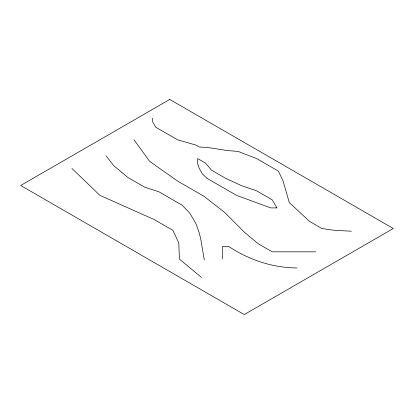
<?xml version="1.0" encoding="UTF-8"?>
<svg xmlns="http://www.w3.org/2000/svg" width="414" height="414" viewBox="0 0 414 414"><rect width="100%" height="100%" fill="white"/><g stroke="black" fill="none" stroke-linecap="round" stroke-linejoin="round"><path stroke-width="0.62" d="M222.525 258.988L222.525 246.439L228.735 246.439C248.897 259.92 272.722 267.822 297.045 267.951M315.675 251.815L272.205 251.815L258.232 243.748L244.26 232.099L224.745 212.491L203.895 196.246L177.502 181.006L149.557 161.289L134.032 139.777M351.382 231.198L334.305 230.303L321.885 228.512L309.465 221.34L289.282 202.518L283.072 181.006L278.415 171.148L256.68 158.598L238.05 151.426L227.182 150.53L210.105 147.845L199.237 146.944L196.132 145.154L177.502 139.777L155.767 127.227L152.662 121.851L152.662 118.264M201.525 277.468L179.459 259.154L178.765 242.827L172.845 230.303L154.215 219.549L99.877 195.346L71.932 168.457M106.087 155.907L113.85 165.771L127.822 177.42L144.9 187.283L158.872 191.765L182.16 205.209L189.922 213.272L196.132 224.031L199.237 232.994L200.79 239.266L204.283 259.951M169.74 99.443L20.7 185.488L244.26 314.557L393.3 228.512L169.74 99.443M276.862 207.895L270.652 207.895L236.497 195.346L207 178.32L202.342 173.833L199.237 168.457L197.685 163.975L197.685 158.598L205.447 163.08L211.657 170.252L225.63 178.32L241.155 185.488L256.68 190.864L272.205 199.827L276.862 207.895"/></g></svg>
